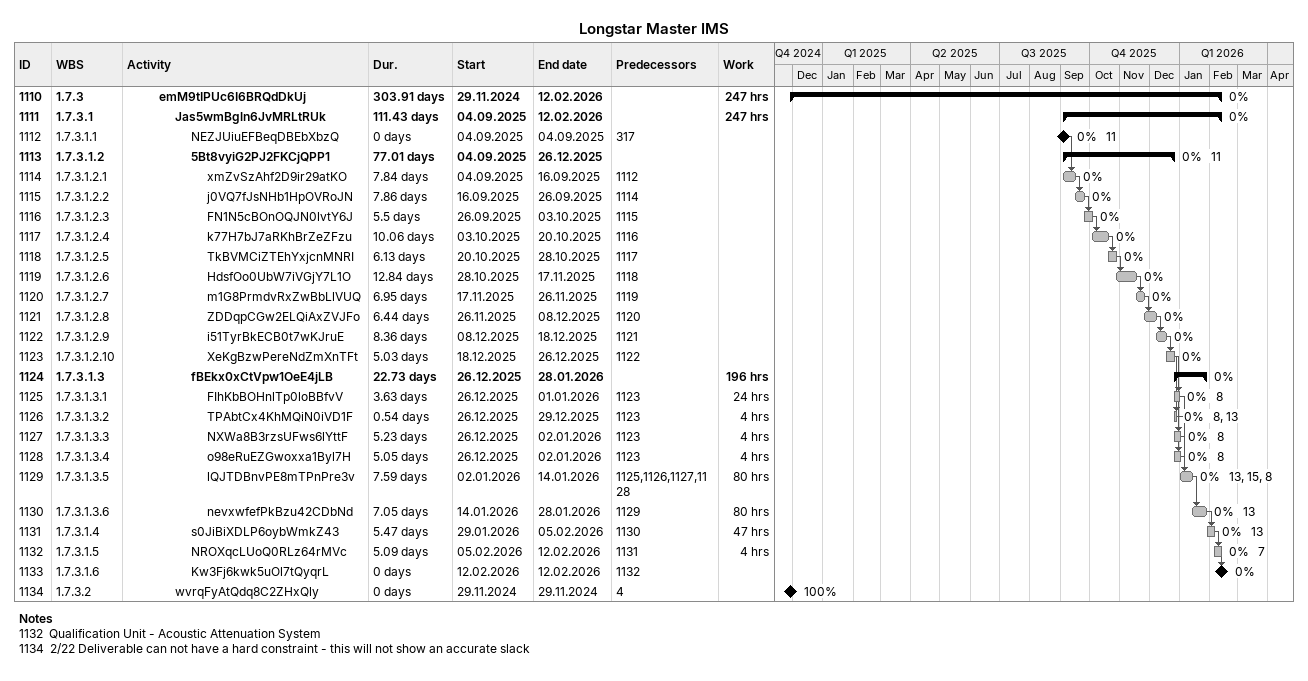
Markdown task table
Longstar Master IMS

| ID | WBS | Task | Duration | Start | Finish | Predecessors | Resources | % complete | Work (h) |
|---|---|---|---|---|---|---|---|---|---|
| 1110 | 1.7.3 | **emM9tIPUc6I6BRQdDkUj** | 303.91d | 2024-11-29 | 2026-02-12 |  |  | 0 | 247 |
| 1111 | 1.7.3.1 | **Jas5wmBgln6JvMRLtRUk** | 111.43d | 2025-09-04 | 2026-02-12 |  |  | 0 | 247 |
| 1112 | 1.7.3.1.1 | NEZJUiuEFBeqDBEbXbzQ | 0d | 2025-09-04 | 2025-09-04 | 317 | 11 | 0 |  |
| 1113 | 1.7.3.1.2 | **5Bt8vyiG2PJ2FKCjQPP1** | 77.01d | 2025-09-04 | 2025-12-26 |  | 11 | 0 |  |
| 1114 | 1.7.3.1.2.1 | xmZvSzAhf2D9ir29atKO | 7.84d | 2025-09-04 | 2025-09-16 | 1112 |  | 0 |  |
| 1115 | 1.7.3.1.2.2 | j0VQ7fJsNHb1HpOVRoJN | 7.86d | 2025-09-16 | 2025-09-26 | 1114 |  | 0 |  |
| 1116 | 1.7.3.1.2.3 | FN1N5cBOnOQJN0lvtY6J | 5.5d | 2025-09-26 | 2025-10-03 | 1115 |  | 0 |  |
| 1117 | 1.7.3.1.2.4 | k77H7bJ7aRKhBrZeZFzu | 10.06d | 2025-10-03 | 2025-10-20 | 1116 |  | 0 |  |
| 1118 | 1.7.3.1.2.5 | TkBVMCiZTEhYxjcnMNRI | 6.13d | 2025-10-20 | 2025-10-28 | 1117 |  | 0 |  |
| 1119 | 1.7.3.1.2.6 | HdsfOo0UbW7iVGjY7L1O | 12.84d | 2025-10-28 | 2025-11-17 | 1118 |  | 0 |  |
| 1120 | 1.7.3.1.2.7 | m1G8PrmdvRxZwBbLlVUQ | 6.95d | 2025-11-17 | 2025-11-26 | 1119 |  | 0 |  |
| 1121 | 1.7.3.1.2.8 | ZDDqpCGw2ELQiAxZVJFo | 6.44d | 2025-11-26 | 2025-12-08 | 1120 |  | 0 |  |
| 1122 | 1.7.3.1.2.9 | i51TyrBkECB0t7wKJruE | 8.36d | 2025-12-08 | 2025-12-18 | 1121 |  | 0 |  |
| 1123 | 1.7.3.1.2.10 | XeKgBzwPereNdZmXnTFt | 5.03d | 2025-12-18 | 2025-12-26 | 1122 |  | 0 |  |
| 1124 | 1.7.3.1.3 | **fBEkx0xCtVpw1OeE4jLB** | 22.73d | 2025-12-26 | 2026-01-28 |  |  | 0 | 196 |
| 1125 | 1.7.3.1.3.1 | FIhKbBOHnlTp0loBBfvV | 3.63d | 2025-12-26 | 2026-01-01 | 1123 | 8 | 0 | 24 |
| 1126 | 1.7.3.1.3.2 | TPAbtCx4KhMQiN0iVD1F | 0.54d | 2025-12-26 | 2025-12-29 | 1123 | 8, 13 | 0 | 4 |
| 1127 | 1.7.3.1.3.3 | NXWa8B3rzsUFws6lYttF | 5.23d | 2025-12-26 | 2026-01-02 | 1123 | 8 | 0 | 4 |
| 1128 | 1.7.3.1.3.4 | o98eRuEZGwoxxa1Byl7H | 5.05d | 2025-12-26 | 2026-01-02 | 1123 | 8 | 0 | 4 |
| 1129 | 1.7.3.1.3.5 | lQJTDBnvPE8mTPnPre3v | 7.59d | 2026-01-02 | 2026-01-14 | 1125, 1126, 1127, 1128 | 13, 15, 8 | 0 | 80 |
| 1130 | 1.7.3.1.3.6 | nevxwfefPkBzu42CDbNd | 7.05d | 2026-01-14 | 2026-01-28 | 1129 | 13 | 0 | 80 |
| 1131 | 1.7.3.1.4 | s0JiBiXDLP6oybWmkZ43 | 5.47d | 2026-01-29 | 2026-02-05 | 1130 | 13 | 0 | 47 |
| 1132 | 1.7.3.1.5 | NROXqcLUoQ0RLz64rMVc | 5.09d | 2026-02-05 | 2026-02-12 | 1131 | 7 | 0 | 4 |
| 1133 | 1.7.3.1.6 | Kw3Fj6kwk5uOl7tQyqrL | 0d | 2026-02-12 | 2026-02-12 | 1132 |  | 0 |  |
| 1134 | 1.7.3.2 | wvrqFyAtQdq8C2ZHxQly | 0d | 2024-11-29 | 2024-11-29 | 4 |  | 100 |  |

Notes
- 1132: Qualification Unit - Acoustic Attenuation System
- 1134: 2/22 Deliverable can not have a hard constraint - this will not show an accurate slack
